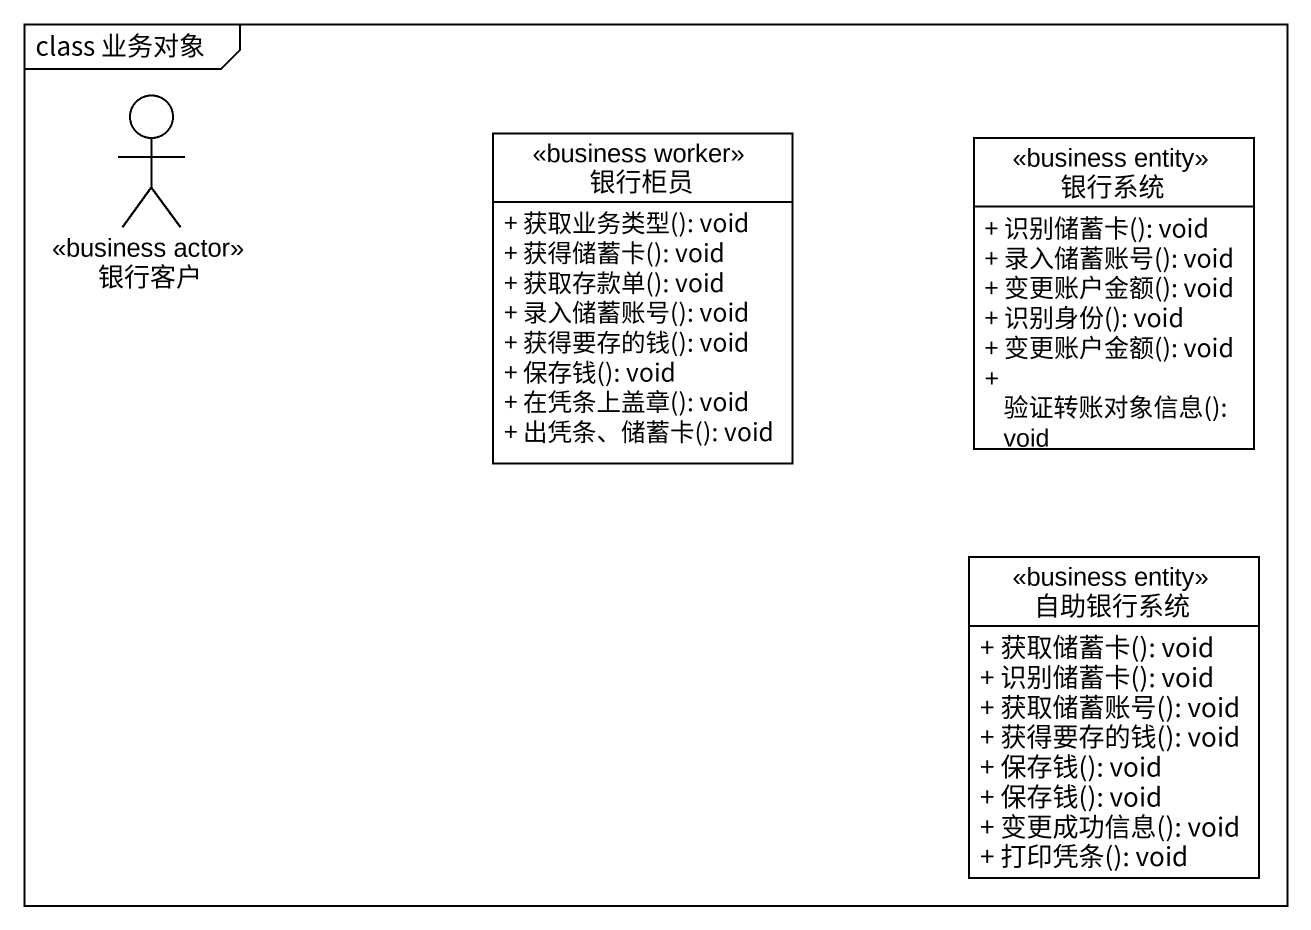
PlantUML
@startuml
mainframe class 业务对象
allowmixing
hide circle
hide empty members
skinparam classAttributeIconSize 0
actor 银行客户 <<business actor>>
class 银行柜员 <<business worker>> {
  + 获取业务类型(): void
  + 获得储蓄卡(): void
  + 获取存款单(): void
  + 录入储蓄账号(): void
  + 获得要存的钱(): void
  + 保存钱(): void
  + 在凭条上盖章(): void
  + 出凭条、储蓄卡(): void
}
class 银行系统 <<business entity>> {
  + 识别储蓄卡(): void
  + 录入储蓄账号(): void
  + 变更账户金额(): void
  + 识别身份(): void
  + 变更账户金额(): void
  + 验证转账对象信息(): void
}
class 自助银行系统 <<business entity>> {
  + 获取储蓄卡(): void
  + 识别储蓄卡(): void
  + 获取储蓄账号(): void
  + 获得要存的钱(): void
  + 保存钱(): void
  + 保存钱(): void
  + 变更成功信息(): void
  + 打印凭条(): void
}
@enduml
